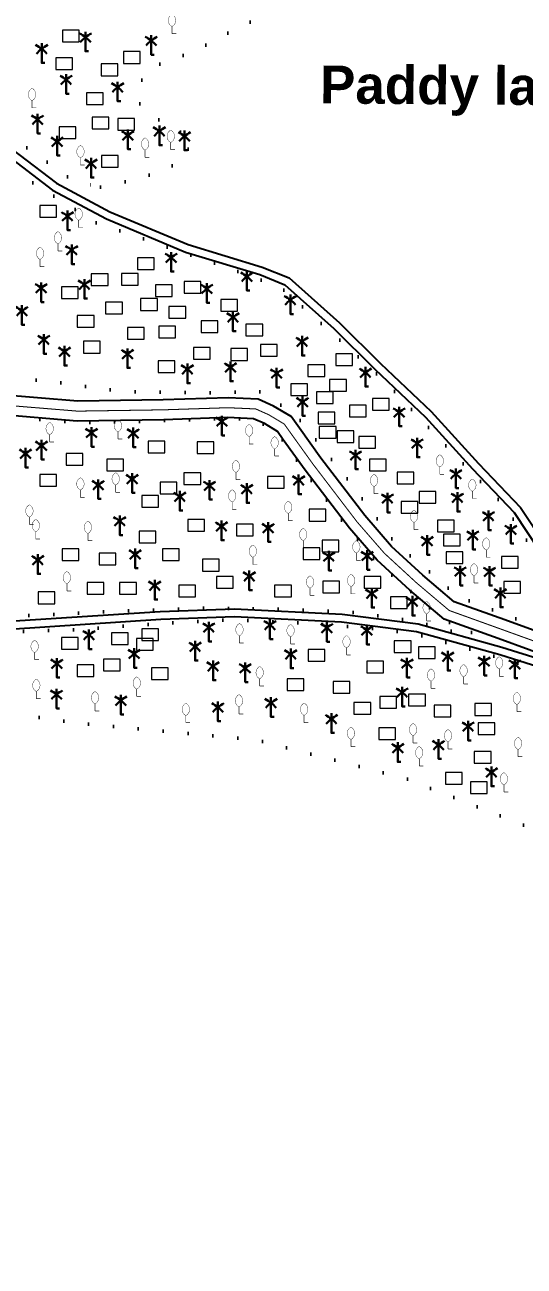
# Model space of a CAD drawing. Header units: millimetres. Extents: x 103 to 25310, y -179448 to -48.
# Drawn here: x 23231 to 23483, y -178570 to -177944 of the extents above; entities that cross this region are included whole.
import ezdxf

# ---------------------------------------------------------------- set-up
doc = ezdxf.new("R2010")
doc.units = ezdxf.units.MM
doc.header["$MEASUREMENT"] = 0
doc.linetypes.add('CENTERX2', pattern=[4, 2.5, -0.5, 0.5, -0.5])
doc.linetypes.add('DOT2', pattern=[0.125, 0, -0.125])
for name, color, linetype in [('Home Stead', 151, 'Continuous'), ('Khal', 4, 'Continuous'), ('TEXT', 5, 'Continuous'), ('Trees', 77, 'Continuous')]:
    doc.layers.add(name, color=color, linetype=linetype)
doc.layers.add('HOUSE', color=144, linetype='Continuous', lineweight=18)
doc.layers.add('PUCCA ROAD', color=1, linetype='Continuous', lineweight=30)
doc.styles.add('sum', font='arialbd.ttf')

# ---------------------------------------------------------------- blocks, each defined once
blk = doc.blocks.new('A$C7FEE66E4')
at = {"layer": 'Trees', "linetype": 'Continuous', "const_width": 0.000142}
blk.add_lwpolyline([(0, 0.00001, 0.606435), (0, 0.00493, 0.606435)], format="xyb", close=True, dxfattribs=at)
at = {"layer": 'Trees', "linetype": 'Continuous', "const_width": 0.000252}
for points in [[(0, 0.00001), (0, -0.00287)], [(0, -0.00287), (0.00172, -0.00287)]]:
    blk.add_lwpolyline(points, dxfattribs=at)
blk = doc.blocks.new('A$C01DB3217')
at = {"layer": 'Trees', "color": 1, "lineweight": 30}
blk.add_lwpolyline([(0, 0.0028), (0, -0.00714), (0.00154, -0.00714)], dxfattribs=at)
for centre, start, end in [((-0.01201, -0.01535), 41.24911, 62.67823), ((0.01201, -0.01535), 117.32177, 138.75089)]:
    blk.add_arc(centre, 0.01949, start, end, dxfattribs=at)

msp = doc.modelspace()

# ---------------------------------------------------------------- linework, layer by layer
at = {"layer": 'Home Stead', "color": 7, "linetype": 'DOT2', "lineweight": 50, "ltscale": 100, "flags": 128}
for points in [[(23269.58, -178025.73), (23289.94, -178021.4), (23310.84, -178012.99), (23316, -178001.33), (23297, -177990.75), (23288.31, -177982.61), (23290.75, -177969.86), (23299.71, -177963.63), (23316, -177957.66), (23332.56, -177948.71), (23348.85, -177940.57), (23351.57, -177932.61), (23356.18, -177917.96), (23359.71, -177908.47), (23357.27, -177889.76), (23357.27, -177889.76), (23332.29, -177861.47), (23315.19, -177852.79), (23295.1, -177850.08), (23261.71, -177859.3), (23241.08, -177864.18), (23203.26, -177887.44), (23175.11, -177920.32), (23142.45, -177950.53), (23170.41, -177961.65), (23207.33, -177986.87), (23231.49, -178005.31), (23255.96, -178022.85), (23269.58, -178025.73)], [(22953.58, -178108.38), (22965.95, -178119.6), (22976.38, -178129.41), (22986.38, -178139.09), (23006.58, -178146.19), (23020.19, -178150.31), (23039.41, -178153.23), (23055.8, -178152.3), (23084.88, -178141.2), (23085.62, -178125.68), (23088.4, -178115.33), (23093.21, -178107.94), (23113.18, -178102.77), (23184.23, -178092.38), (23217.91, -178095.49), (23221.86, -178104.33), (23216.97, -178115.02), (23226.51, -178122.22), (23248.15, -178124.32), (23280.91, -178129.04), (23326.26, -178129.53), (23350.79, -178129.05), (23368.58, -178141.44), (23394.21, -178173.28), (23418.21, -178205.44), (23434.2, -178218.81), (23450.22, -178232.55), (23486.92, -178246.57), (23524.42, -178258.01), (23559.1, -178266.92), (23596.08, -178276.12), (23619.64, -178284.79), (23641.73, -178295.48), (23671.63, -178309.52), (23703.02, -178324.45), (23718.58, -178332.55), (23732.3, -178343.73), (23755.68, -178357.36), (23799.49, -178383.94), (23805.18, -178378.37), (23771.63, -178351.7), (23745.48, -178331.63), (23729.82, -178319.69), (23711.88, -178307.17), (23693.07, -178293.59), (23686.08, -178288.91), (23655.53, -178277.02), (23626.4, -178265.82), (23608.15, -178256.98), (23587.26, -178248.74), (23531.64, -178232.81), (23515.97, -178228.96), (23488.84, -178210.7), (23473.97, -178187.3), (23444.16, -178156.82), (23420.04, -178131.06), (23405.77, -178117.01), (23380.19, -178094.01), (23360.73, -178076.5), (23336.37, -178067.39), (23266.8, -178043.52), (23223.52, -178016.1), (23196.52, -177995.96), (23160.41, -177969.52), (23133.65, -177960.51), (23117.7, -177970.9), (23062.4, -178025.12), (23018.02, -178060.59), (22966.92, -178095.05), (22954.69, -178103.85), (22953.58, -178108.38)], [(22883.47, -178163.17), (22912.23, -178142.1), (22925.39, -178129.59), (22936.57, -178119.9), (22941.26, -178119.88), (22952.38, -178128.79), (22973.48, -178149.14), (22983.08, -178154.64), (23014.98, -178165.45), (23037.87, -178167.93), (23060.23, -178166.97), (23084.9, -178161.92), (23112.74, -178151.24), (23130.92, -178144.13), (23144.03, -178139.78), (23162.48, -178138.23), (23186.01, -178137.65), (23219.27, -178141.62), (23258.79, -178144.65), (23288.01, -178144.03), (23321.36, -178143.02), (23334.03, -178142.35), (23346.59, -178143.02), (23352.26, -178145.66), (23358.43, -178149.51), (23373.13, -178170.41), (23382.26, -178182.11), (23394.99, -178198.69), (23408.49, -178214.58), (23442.89, -178244.51), (23456.75, -178249.83), (23456.8, -178252.42), (23439.42, -178248.02), (23429.86, -178245.27), (23398.37, -178240.45), (23363.06, -178238.83), (23322.27, -178238.16), (23298.33, -178239.25), (23278.01, -178239.82), (23242.17, -178241.73), (23223.61, -178242.25), (23196.32, -178242.62), (23176.14, -178241.1), (23169.11, -178234.77), (23166.65, -178221.77), (23161.57, -178207.12), (23140.15, -178188.83), (23084.9, -178177.11), (23062.86, -178179), (23026.43, -178201.31), (23007.35, -178209.27), (22975.39, -178205.1), (22937.32, -178193.57), (22916.64, -178187.18), (22883.24, -178166.95), (22883.47, -178163.17)]]:
    msp.add_lwpolyline(points, dxfattribs=at)
msp.add_lwpolyline([(22854.62, -178222.42), (22800.58, -178256.07), (22788.65, -178299.53), (22776.73, -178356.32), (22780.95, -178418.92), (22771.83, -178466.59), (22796.39, -178533.19), (22801.47, -178554.84), (22835.63, -178570.35), (22878.4, -178562.08), (22898.41, -178539.33), (22931.53, -178537.61), (22962.92, -178539.67), (22984.31, -178530.02), (22992.38, -178496.93), (23022.74, -178487.96), (23050.68, -178481.42), (23061.72, -178475.56), (23052.75, -178462.46), (23036.88, -178463.15), (23018.94, -178473.15), (23003.07, -178480.73), (22983.41, -178487.62), (22958.23, -178489), (22938.22, -178485.9), (22933.73, -178479.69), (22939.25, -178466.25), (22922, -178457.98), (22901.59, -178468.98), (22883.99, -178473.46), (22862.26, -178473.46), (22843.63, -178464.5), (22846.74, -178450.37), (22857.77, -178445.89), (22867.09, -178442.79), (22871.57, -178413.49), (22865.71, -178400.05), (22851.22, -178402.12), (22836.39, -178399.36), (22831.25, -178383.44), (22834.64, -178364.83), (22848.19, -178355.65), (22883.02, -178355.89), (22903.82, -178358.79), (22918.57, -178358.79), (22923.17, -178375.22), (22930.18, -178393.35), (22961.39, -178396), (22993.56, -178390.45), (23013.23, -178387.54), (23013.96, -178372.8), (23020, -178362.65), (23041.77, -178360.48), (23057.74, -178362.17), (23073.46, -178376.67), (23080.72, -178383.19), (23112.4, -178385.85), (23116.51, -178371.35), (23123.77, -178303.74), (23126.09, -178294.07), (23157.77, -178290.72), (23213.75, -178289.85), (23258.45, -178296.36), (23348.51, -178304.86), (23423.49, -178324.28), (23483.31, -178347.91), (23521.49, -178373.57), (23552.73, -178401.32), (23583.27, -178417.27), (23649.23, -178449.17), (23684.63, -178456.11), (23713.09, -178440.15), (23717.26, -178404.09), (23767.94, -178436.69), (23803.59, -178465.33), (23870.24, -178492.38), (23967.43, -178495.15), (24010.99, -178493.85), (24013.72, -178484.31), (24039.31, -178475.78), (24043.75, -178474.42), (24055.43, -178466.17), (24058.22, -178462.46), (24054.27, -178458.8), (24036.93, -178454.4), (24020.43, -178449.56), (23999.54, -178442.82), (23978.44, -178438.24), (23952.32, -178431.86), (23926.83, -178428.84), (23892.2, -178427.16), (23852.42, -178420.33), (23831.32, -178415.26), (23800.97, -178409.13), (23774.39, -178394.51), (23756.13, -178384.26), (23727.83, -178370.37), (23696.76, -178353.84), (23675.9, -178343.35), (23650.43, -178327.31), (23618.12, -178308.38), (23594.46, -178303.35), (23567.7, -178295.42), (23545.37, -178286.74), (23509.78, -178275.39), (23478.87, -178265.59), (23441.45, -178254.88), (23428.98, -178251.44), (23414.01, -178249.18), (23372.49, -178245.82), (23333.99, -178244.12), (23299.76, -178245.98), (23257, -178249.2), (23213.28, -178250.5), (23179.79, -178250.5), (23167.23, -178247.65), (23158.85, -178237.76), (23155.07, -178217.9), (23141.53, -178203.96), (23132.7, -178196.15), (23097.45, -178187.03), (23083.91, -178184.56), (23066.03, -178187.65), (23044.74, -178202.72), (23023.88, -178213.01), (23005.27, -178217.89), (22987.72, -178216.57), (22958.79, -178208.62), (22921.34, -178197.23), (22897.02, -178185.52), (22871.81, -178169.79), (22864.71, -178173.54), (22839.63, -178191.5), (22837.54, -178198.38), (22848.4, -178207.36), (22856.34, -178216.12)], close=True, dxfattribs=at)
at = {"layer": 'HOUSE'}
for points in [[(23250.38, -177952.48), (23258.82, -177952.48), (23258.82, -177946.57), (23250.38, -177946.57), (23250.38, -177952.48)], [(23247.03, -177966.42), (23255.46, -177966.42), (23255.46, -177960.51), (23247.03, -177960.51), (23247.03, -177966.42)], [(23281.1, -177963.31), (23289.54, -177963.31), (23289.54, -177957.4), (23281.1, -177957.4), (23281.1, -177963.31)], [(23269.8, -177969.53), (23278.23, -177969.53), (23278.23, -177963.62), (23269.8, -177963.62), (23269.8, -177969.53)], [(23262.5, -177984.12), (23270.93, -177984.12), (23270.93, -177978.22), (23262.5, -177978.22), (23262.5, -177984.12)], [(23265.36, -177996.35), (23273.8, -177996.35), (23273.8, -177990.44), (23265.36, -177990.44), (23265.36, -177996.35)], [(23278.25, -177997), (23286.69, -177997), (23286.69, -177991.09), (23278.25, -177991.09), (23278.25, -177997)], [(23248.69, -178001.29), (23257.13, -178001.29), (23257.13, -177995.39), (23248.69, -177995.39), (23248.69, -178001.29)], [(23270.05, -178015.73), (23278.49, -178015.73), (23278.49, -178009.83), (23270.05, -178009.83), (23270.05, -178015.73)], [(23238.86, -178040.96), (23247.29, -178040.96), (23247.29, -178035.06), (23238.86, -178035.06), (23238.86, -178040.96)], [(23288.19, -178067.33), (23296.62, -178067.33), (23296.62, -178061.42), (23288.19, -178061.42), (23288.19, -178067.33)], [(23264.87, -178075.44), (23273.31, -178075.44), (23273.31, -178069.54), (23264.87, -178069.54), (23264.87, -178075.44)], [(23280.06, -178075.27), (23288.5, -178075.27), (23288.5, -178069.36), (23280.06, -178069.36), (23280.06, -178075.27)], [(23249.86, -178081.97), (23258.3, -178081.97), (23258.3, -178076.06), (23249.86, -178076.06), (23249.86, -178081.97)], [(23297.19, -178080.91), (23305.63, -178080.91), (23305.63, -178075.01), (23297.19, -178075.01), (23297.19, -178080.91)], [(23311.68, -178079.32), (23320.11, -178079.32), (23320.11, -178073.42), (23311.68, -178073.42), (23311.68, -178079.32)], [(23272.12, -178089.73), (23280.55, -178089.73), (23280.55, -178083.83), (23272.12, -178083.83), (23272.12, -178089.73)], [(23289.78, -178087.97), (23298.21, -178087.97), (23298.21, -178082.06), (23289.78, -178082.06), (23289.78, -178087.97)], [(23330.22, -178088.32), (23338.66, -178088.32), (23338.66, -178082.42), (23330.22, -178082.42), (23330.22, -178088.32)], [(23257.81, -178096.44), (23266.25, -178096.44), (23266.25, -178090.53), (23257.81, -178090.53), (23257.81, -178096.44)], [(23304.08, -178091.85), (23312.52, -178091.85), (23312.52, -178085.94), (23304.08, -178085.94), (23304.08, -178091.85)], [(23283.07, -178102.44), (23291.5, -178102.44), (23291.5, -178096.53), (23283.07, -178096.53), (23283.07, -178102.44)], [(23298.96, -178101.91), (23307.4, -178101.91), (23307.4, -178096), (23298.96, -178096), (23298.96, -178101.91)], [(23320.33, -178099.09), (23328.77, -178099.09), (23328.77, -178093.18), (23320.33, -178093.18), (23320.33, -178099.09)], [(23342.94, -178100.85), (23351.37, -178100.85), (23351.37, -178094.94), (23342.94, -178094.94), (23342.94, -178100.85)], [(23260.99, -178109.5), (23269.43, -178109.5), (23269.43, -178103.59), (23260.99, -178103.59), (23260.99, -178109.5)], [(23316.44, -178112.67), (23324.88, -178112.67), (23324.88, -178106.77), (23316.44, -178106.77), (23316.44, -178112.67)], [(23335.34, -178113.2), (23343.78, -178113.2), (23343.78, -178107.29), (23335.34, -178107.29), (23335.34, -178113.2)], [(23350.19, -178111.03), (23358.63, -178111.03), (23358.63, -178105.13), (23350.19, -178105.13), (23350.19, -178111.03)], [(23388.31, -178115.73), (23396.75, -178115.73), (23396.75, -178109.82), (23388.31, -178109.82), (23388.31, -178115.73)], [(23298.61, -178119.38), (23307.04, -178119.38), (23307.04, -178113.47), (23298.61, -178113.47), (23298.61, -178119.38)], [(23374.22, -178121.4), (23382.66, -178121.4), (23382.66, -178115.49), (23374.22, -178115.49), (23374.22, -178121.4)], [(23385.14, -178128.82), (23393.58, -178128.82), (23393.58, -178122.91), (23385.14, -178122.91), (23385.14, -178128.82)], [(23365.59, -178131), (23374.03, -178131), (23374.03, -178125.1), (23365.59, -178125.1), (23365.59, -178131)], [(23378.48, -178134.93), (23386.91, -178134.93), (23386.91, -178129.03), (23378.48, -178129.03), (23378.48, -178134.93)], [(23395.1, -178141.74), (23403.54, -178141.74), (23403.54, -178135.83), (23395.1, -178135.83), (23395.1, -178141.74)], [(23406.79, -178138.36), (23415.23, -178138.36), (23415.23, -178132.45), (23406.79, -178132.45), (23406.79, -178138.36)], [(23379.35, -178145.3), (23387.79, -178145.3), (23387.79, -178139.39), (23379.35, -178139.39), (23379.35, -178145.3)], [(23379.92, -178152.54), (23388.36, -178152.54), (23388.36, -178146.64), (23379.92, -178146.64), (23379.92, -178152.54)], [(23293.55, -178159.82), (23301.99, -178159.82), (23301.99, -178153.92), (23293.55, -178153.92), (23293.55, -178159.82)], [(23318.29, -178160.2), (23326.73, -178160.2), (23326.73, -178154.3), (23318.29, -178154.3), (23318.29, -178160.2)], [(23388.88, -178154.61), (23397.31, -178154.61), (23397.31, -178148.71), (23388.88, -178148.71), (23388.88, -178154.61)], [(23399.8, -178157.56), (23408.24, -178157.56), (23408.24, -178151.65), (23399.8, -178151.65), (23399.8, -178157.56)], [(23252.19, -178166.17), (23260.63, -178166.17), (23260.63, -178160.26), (23252.19, -178160.26), (23252.19, -178166.17)], [(23272.76, -178168.89), (23281.19, -178168.89), (23281.19, -178162.98), (23272.76, -178162.98), (23272.76, -178168.89)], [(23405.26, -178168.91), (23413.7, -178168.91), (23413.7, -178163), (23405.26, -178163), (23405.26, -178168.91)], [(23238.88, -178176.75), (23247.32, -178176.75), (23247.32, -178170.84), (23238.88, -178170.84), (23238.88, -178176.75)], [(23311.63, -178175.79), (23320.07, -178175.79), (23320.07, -178169.89), (23311.63, -178169.89), (23311.63, -178175.79)], [(23353.71, -178177.72), (23362.15, -178177.72), (23362.15, -178171.81), (23353.71, -178171.81), (23353.71, -178177.72)], [(23419.18, -178175.53), (23427.62, -178175.53), (23427.62, -178169.63), (23419.18, -178169.63), (23419.18, -178175.53)], [(23299.61, -178180.6), (23308.04, -178180.6), (23308.04, -178174.69), (23299.61, -178174.69), (23299.61, -178180.6)], [(23430.31, -178185.28), (23438.75, -178185.28), (23438.75, -178179.37), (23430.31, -178179.37), (23430.31, -178185.28)], [(23290.3, -178187.3), (23298.73, -178187.3), (23298.73, -178181.39), (23290.3, -178181.39), (23290.3, -178187.3)], [(23421.24, -178190.36), (23429.68, -178190.36), (23429.68, -178184.45), (23421.24, -178184.45), (23421.24, -178190.36)], [(23374.87, -178194.29), (23383.31, -178194.29), (23383.31, -178188.38), (23374.87, -178188.38), (23374.87, -178194.29)], [(23313.55, -178199.33), (23321.99, -178199.33), (23321.99, -178193.43), (23313.55, -178193.43), (23313.55, -178199.33)], [(23338.08, -178201.74), (23346.52, -178201.74), (23346.52, -178195.83), (23338.08, -178195.83), (23338.08, -178201.74)], [(23439.52, -178199.69), (23447.95, -178199.69), (23447.95, -178193.79), (23439.52, -178193.79), (23439.52, -178199.69)], [(23289.03, -178205.34), (23297.46, -178205.34), (23297.46, -178199.43), (23289.03, -178199.43), (23289.03, -178205.34)], [(23381.43, -178209.83), (23389.87, -178209.83), (23389.87, -178203.92), (23381.43, -178203.92), (23381.43, -178209.83)], [(23442.54, -178206.83), (23450.98, -178206.83), (23450.98, -178200.93), (23442.54, -178200.93), (23442.54, -178206.83)], [(23250.13, -178214.23), (23258.57, -178214.23), (23258.57, -178208.32), (23250.13, -178208.32), (23250.13, -178214.23)], [(23268.88, -178216.34), (23277.32, -178216.34), (23277.32, -178210.44), (23268.88, -178210.44), (23268.88, -178216.34)], [(23300.81, -178214.23), (23309.25, -178214.23), (23309.25, -178208.32), (23300.81, -178208.32), (23300.81, -178214.23)], [(23371.81, -178213.73), (23380.25, -178213.73), (23380.25, -178207.82), (23371.81, -178207.82), (23371.81, -178213.73)], [(23443.91, -178215.75), (23452.35, -178215.75), (23452.35, -178209.85), (23443.91, -178209.85), (23443.91, -178215.75)], [(23321.01, -178219.51), (23329.44, -178219.51), (23329.44, -178213.61), (23321.01, -178213.61), (23321.01, -178219.51)], [(23471.86, -178218.03), (23480.3, -178218.03), (23480.3, -178212.12), (23471.86, -178212.12), (23471.86, -178218.03)], [(23327.98, -178228.16), (23336.42, -178228.16), (23336.42, -178222.25), (23327.98, -178222.25), (23327.98, -178228.16)], [(23402.62, -178228.15), (23411.06, -178228.15), (23411.06, -178222.24), (23402.62, -178222.24), (23402.62, -178228.15)], [(23262.83, -178231.15), (23271.27, -178231.15), (23271.27, -178225.25), (23262.83, -178225.25), (23262.83, -178231.15)], [(23279.17, -178231.15), (23287.61, -178231.15), (23287.61, -178225.25), (23279.17, -178225.25), (23279.17, -178231.15)], [(23308.98, -178232.49), (23317.42, -178232.49), (23317.42, -178226.58), (23308.98, -178226.58), (23308.98, -178232.49)], [(23357.38, -178232.5), (23365.82, -178232.5), (23365.82, -178226.6), (23357.38, -178226.6), (23357.38, -178232.5)], [(23381.73, -178230.55), (23390.17, -178230.55), (23390.17, -178224.64), (23381.73, -178224.64), (23381.73, -178230.55)], [(23473.1, -178230.66), (23481.54, -178230.66), (23481.54, -178224.75), (23473.1, -178224.75), (23473.1, -178230.66)], [(23238.03, -178235.99), (23246.47, -178235.99), (23246.47, -178230.08), (23238.03, -178230.08), (23238.03, -178235.99)], [(23415.85, -178238.51), (23424.29, -178238.51), (23424.29, -178232.6), (23415.85, -178232.6), (23415.85, -178238.51)], [(23290.36, -178254.64), (23298.8, -178254.64), (23298.8, -178248.73), (23290.36, -178248.73), (23290.36, -178254.64)], [(23249.84, -178259.02), (23258.27, -178259.02), (23258.27, -178253.11), (23249.84, -178253.11), (23249.84, -178259.02)], [(23275.03, -178256.61), (23283.46, -178256.61), (23283.46, -178250.7), (23275.03, -178250.7), (23275.03, -178256.61)], [(23287.73, -178259.45), (23296.17, -178259.45), (23296.17, -178253.55), (23287.73, -178253.55), (23287.73, -178259.45)], [(23417.77, -178260.63), (23426.21, -178260.63), (23426.21, -178254.72), (23417.77, -178254.72), (23417.77, -178260.63)], [(23374.32, -178265.08), (23382.76, -178265.08), (23382.76, -178259.17), (23374.32, -178259.17), (23374.32, -178265.08)], [(23430.03, -178263.69), (23438.46, -178263.69), (23438.46, -178257.78), (23430.03, -178257.78), (23430.03, -178263.69)], [(23257.72, -178272.8), (23266.16, -178272.8), (23266.16, -178266.9), (23257.72, -178266.9), (23257.72, -178272.8)], [(23271.08, -178269.96), (23279.52, -178269.96), (23279.52, -178264.05), (23271.08, -178264.05), (23271.08, -178269.96)], [(23403.84, -178270.92), (23412.28, -178270.92), (23412.28, -178265.02), (23403.84, -178265.02), (23403.84, -178270.92)], [(23295.18, -178274.33), (23303.61, -178274.33), (23303.61, -178268.43), (23295.18, -178268.43), (23295.18, -178274.33)], [(23363.73, -178279.83), (23372.17, -178279.83), (23372.17, -178273.92), (23363.73, -178273.92), (23363.73, -178279.83)], [(23386.85, -178281.22), (23395.29, -178281.22), (23395.29, -178275.31), (23386.85, -178275.31), (23386.85, -178281.22)], [(23397.44, -178291.79), (23405.87, -178291.79), (23405.87, -178285.89), (23397.44, -178285.89), (23397.44, -178291.79)], [(23410.53, -178288.73), (23418.97, -178288.73), (23418.97, -178282.82), (23410.53, -178282.82), (23410.53, -178288.73)], [(23425.01, -178287.62), (23433.45, -178287.62), (23433.45, -178281.71), (23425.01, -178281.71), (23425.01, -178287.62)], [(23437.82, -178293.18), (23446.26, -178293.18), (23446.26, -178287.28), (23437.82, -178287.28), (23437.82, -178293.18)], [(23458.43, -178292.35), (23466.87, -178292.35), (23466.87, -178286.44), (23458.43, -178286.44), (23458.43, -178292.35)], [(23409.97, -178304.59), (23418.41, -178304.59), (23418.41, -178298.69), (23409.97, -178298.69), (23409.97, -178304.59)], [(23460.11, -178302.09), (23468.54, -178302.09), (23468.54, -178296.18), (23460.11, -178296.18), (23460.11, -178302.09)], [(23458.16, -178316.56), (23466.59, -178316.56), (23466.59, -178310.65), (23458.16, -178310.65), (23458.16, -178316.56)], [(23443.67, -178327.13), (23452.11, -178327.13), (23452.11, -178321.22), (23443.67, -178321.22), (23443.67, -178327.13)], [(23456.21, -178331.86), (23464.64, -178331.86), (23464.64, -178325.96), (23456.21, -178325.96), (23456.21, -178331.86)]]:
    msp.add_lwpolyline(points, dxfattribs=at)
at = {"layer": 'Khal', "color": 7, "linetype": 'CENTERX2', "lineweight": 30, "ltscale": 5, "const_width": 0.515}
msp.add_lwpolyline([(23502.99, -178260.18), (23471.9, -178248.94), (23445.49, -178239.43), (23428.92, -178225.42), (23412.78, -178210.56), (23398.99, -178194.72), (23376.75, -178165.58), (23365.82, -178150.34), (23362.24, -178145.34), (23354.53, -178140.7), (23347.85, -178137.71), (23333.85, -178137.1), (23301.3, -178138.16), (23257.91, -178138.82), (23216.66, -178135.43)], dxfattribs=at)
at = {"layer": 'Khal', "color": 3, "lineweight": 25, "ltscale": 0.1}
for points in [[(23504.47, -178255.4), (23473.6, -178244.23), (23448.03, -178235.03), (23432.23, -178221.67), (23416.37, -178207.06), (23402.87, -178191.56), (23380.77, -178162.61), (23369.89, -178147.42), (23365.71, -178141.59), (23356.85, -178136.26), (23349.02, -178132.76), (23333.88, -178132.1), (23301.18, -178133.16), (23258.07, -178133.81), (23217.16, -178130.46)], [(23501.51, -178264.97), (23470.2, -178253.64), (23442.95, -178243.83), (23425.61, -178229.17), (23409.19, -178214.05), (23395.12, -178197.88), (23372.73, -178168.55), (23361.76, -178153.25), (23358.78, -178149.09), (23352.21, -178145.14), (23346.68, -178142.66), (23333.82, -178142.1), (23301.42, -178143.16), (23257.74, -178143.82), (23216.16, -178140.41)]]:
    msp.add_lwpolyline(points, dxfattribs=at)
at = {"layer": 'PUCCA ROAD', "lineweight": 25}
for points in [[(23133.32, -177954.14), (23162.74, -177963.94), (23209.19, -177994.83), (23247.38, -178023.85), (23274.24, -178038.17), (23313.76, -178054.78), (23351.17, -178066.16), (23364.71, -178071.6), (23390.06, -178094.28), (23410.74, -178114.73), (23436.46, -178138.99), (23460.2, -178165.25), (23481.45, -178187.49), (23494.02, -178206.41)], [(23129.94, -177957.23), (23160.97, -177967.57), (23206.87, -177998.09), (23245.22, -178027.23), (23272.52, -178041.79), (23312.4, -178058.54), (23349.84, -178069.94), (23362.56, -178075.05), (23387.32, -178097.19), (23407.96, -178117.61), (23433.6, -178141.79), (23457.27, -178167.97), (23478.32, -178190), (23491.13, -178209.3)], [(22872.49, -178160.81), (22915.19, -178188.71), (22957.52, -178202.35), (22980.6, -178209.85), (23001.58, -178212.57), (23024.49, -178206.03), (23049.15, -178191.92), (23063.46, -178182.19), (23082.99, -178178.99), (23112.38, -178183.82), (23136.78, -178190.13), (23162.63, -178214.4), (23168.44, -178237.18), (23176.38, -178243.92), (23223.54, -178244.8), (23299.68, -178239.88), (23337.11, -178238.55), (23391.51, -178241.24), (23429.82, -178246.19), (23472.12, -178257.88), (23535.12, -178277.69)], [(22868.92, -178163.25), (22913.45, -178192.36), (22956.29, -178206.15), (22979.72, -178213.77), (23001.89, -178216.64), (23026.06, -178209.75), (23051.27, -178195.31), (23064.98, -178186), (23082.99, -178183.04), (23111.55, -178187.73), (23134.79, -178193.74), (23159.04, -178216.51), (23164.88, -178239.4), (23174.88, -178247.89), (23223.63, -178248.8), (23299.88, -178243.87), (23337.08, -178242.55), (23391.15, -178245.23), (23429.03, -178250.12), (23470.99, -178261.72), (23533.85, -178281.49)]]:
    msp.add_lwpolyline(points, dxfattribs=at)

# ---------------------------------------------------------------- block references
at = {"layer": 'Trees', "linetype": 'DOT2', "ltscale": 0.2, "xscale": 1263.135784421829, "yscale": 1263.135784421829, "zscale": 1263.135784421829}
for p in [(23305.59, -177944.73), (23234.97, -177982.13), (23304.98, -178003.22), (23292.02, -178007.11), (23259.42, -178010.99), (23258.52, -178042.52), (23248.04, -178054.45), (23239.03, -178062.29), (23243.88, -178150.75), (23278.34, -178149.33), (23344.53, -178151.71), (23357.41, -178157.9), (23440.76, -178167.05), (23337.87, -178169.79), (23259.37, -178178.66), (23277.19, -178176.14), (23407.57, -178176.92), (23457.15, -178179.28), (23335.96, -178184.7), (23233.64, -178192.32), (23364.24, -178190.48), (23427.72, -178195.07), (23236.88, -178199.69), (23263.15, -178200.59), (23371.81, -178204.19), (23398.61, -178210.45), (23464.15, -178208.9), (23346.41, -178212.6), (23458.02, -178221.93), (23252.55, -178225.96), (23375.27, -178228.16), (23395.99, -178227.41), (23434.11, -178241.12), (23339.65, -178252.21), (23365.43, -178252.67), (23236.28, -178260.69), (23393.67, -178258.31), (23452.76, -178272.91), (23470.73, -178268.98), (23287.82, -178279.15), (23349.86, -178273.92), (23436.33, -178275.14), (23237.12, -178280.31), (23266.75, -178286.56), (23312.58, -178292.46), (23339.42, -178288.11), (23372.28, -178292.39), (23479.63, -178286.93), (23395.9, -178304.53), (23427.26, -178302.66), (23444.89, -178305.74), (23480.25, -178309.64), (23430.34, -178314.29), (23473.08, -178327.48)]:
    msp.add_blockref('A$C7FEE66E4', p, dxfattribs=at)
at = {"layer": 'Trees', "ltscale": 0.1, "xscale": 996.0728210867092, "yscale": 996.0728210867092, "zscale": 996.0728210867044}
for p in [(23261.93, -177950.11), (23239.83, -177955.98), (23295.13, -177951.83), (23252.16, -177971.52), (23278.16, -177975.34), (23237.76, -177991.59), (23283.31, -177999.53), (23299.21, -177997.49), (23311.89, -178000.04), (23247.65, -178002.73), (23264.73, -178013.81), (23252.82, -178040.35), (23254.97, -178057.51), (23305.17, -178061.31), (23261.36, -178074.93), (23343.41, -178070.86), (23239.59, -178076.64), (23323.16, -178077.02), (23229.85, -178088.19), (23365.32, -178082.7), (23336.36, -178091.37), (23240.89, -178102.73), (23371.23, -178103.68), (23251.34, -178108.73), (23283.12, -178109.92), (23313.34, -178117.63), (23335.1, -178116.63), (23358.4, -178119.77), (23403.2, -178119.29), (23371.5, -178134.12), (23330.79, -178143.98), (23420.24, -178139.38), (23264.98, -178149.71), (23286.05, -178149.92), (23239.75, -178156.17), (23429.27, -178155.02), (23231.67, -178160.21), (23398.23, -178161.08), (23268.37, -178176.03), (23285.51, -178172.97), (23324.54, -178176.38), (23369.51, -178173.66), (23448.88, -178170.53), (23309.51, -178181.87), (23343.31, -178178.02), (23449.61, -178182.44), (23414.32, -178182.79), (23279.2, -178194.29), (23465.27, -178191.74), (23330.53, -178196.89), (23354.15, -178197.73), (23476.63, -178198.59), (23434.37, -178204.29), (23457.37, -178201.47), (23237.86, -178213.87), (23287.01, -178210.98), (23384.7, -178212.11), (23404.1, -178211.78), (23451.02, -178219.65), (23465.84, -178219.79), (23344.61, -178222.12), (23296.87, -178226.81), (23406.37, -178230.84), (23471.3, -178230.68), (23426.9, -178234.88), (23324.13, -178247.91), (23355.04, -178246.74), (23383.75, -178248.14), (23403.91, -178249.41), (23263.71, -178251.78), (23317.24, -178257.59), (23286.5, -178261.24), (23365.5, -178261.45), (23444.71, -178262.66), (23247.5, -178266.21), (23326.3, -178267.54), (23342.54, -178268.46), (23424.17, -178266.12), (23463.14, -178265.11), (23478.61, -178266.56), (23247.34, -178281.76), (23421.71, -178280.72), (23279.76, -178284.81), (23328.76, -178288.22), (23355.55, -178286.05), (23386.05, -178294.09), (23455.01, -178297.87), (23440.12, -178307.24), (23419.54, -178308.75), (23466.79, -178321.02)]:
    msp.add_blockref('A$C01DB3217', p, dxfattribs=at)

# ---------------------------------------------------------------- texts
at = {"layer": 'TEXT', "color": 7, "insert": (23380.37, -177964.37), "char_height": 19.1365, "width": 370.4364, "attachment_point": 1, "rotation": 359.56602, "style": 'sum'}
msp.add_mtext('Paddy land ', dxfattribs=at)

doc.saveas('drawing.dxf')
